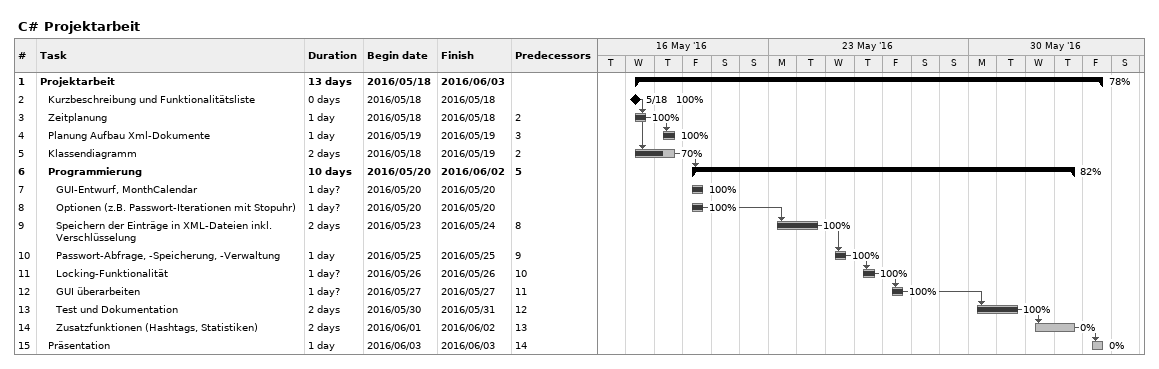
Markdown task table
C# Projektarbeit

| ID | Level | Task | Duration | Start | Finish | Predecessors | % complete |
|---|---|---|---|---|---|---|---|
| 1 | 1 | **Projektarbeit** | 13d | 2016-05-18 | 2016-06-03 |  | 78 |
| 2 | 2 | Kurzbeschreibung und Funktionalitätsliste | 0d | 2016-05-18 | 2016-05-18 |  | 100 |
| 3 | 2 | Zeitplanung | 1d | 2016-05-18 | 2016-05-18 | 2 | 100 |
| 4 | 2 | Planung Aufbau Xml-Dokumente | 1d | 2016-05-19 | 2016-05-19 | 3 | 100 |
| 5 | 2 | Klassendiagramm | 2d | 2016-05-18 | 2016-05-19 | 2 | 70 |
| 6 | 2 | **Programmierung** | 10d | 2016-05-20 | 2016-06-02 | 5 | 82 |
| 7 | 3 | GUI-Entwurf, MonthCalendar | 1d? | 2016-05-20 | 2016-05-20 |  | 100 |
| 8 | 3 | Optionen (z.B. Passwort-Iterationen mit Stopuhr) | 1d? | 2016-05-20 | 2016-05-20 |  | 100 |
| 9 | 3 | Speichern der Einträge in XML-Dateien inkl. Verschlüsselung | 2d | 2016-05-23 | 2016-05-24 | 8 | 100 |
| 10 | 3 | Passwort-Abfrage, -Speicherung, -Verwaltung | 1d | 2016-05-25 | 2016-05-25 | 9 | 100 |
| 11 | 3 | Locking-Funktionalität | 1d? | 2016-05-26 | 2016-05-26 | 10 | 100 |
| 12 | 3 | GUI überarbeiten | 1d? | 2016-05-27 | 2016-05-27 | 11 | 100 |
| 13 | 3 | Test und Dokumentation | 2d | 2016-05-30 | 2016-05-31 | 12 | 100 |
| 14 | 3 | Zusatzfunktionen (Hashtags, Statistiken) | 2d | 2016-06-01 | 2016-06-02 | 13 | 0 |
| 15 | 2 | Präsentation | 1d | 2016-06-03 | 2016-06-03 | 14 | 0 |
